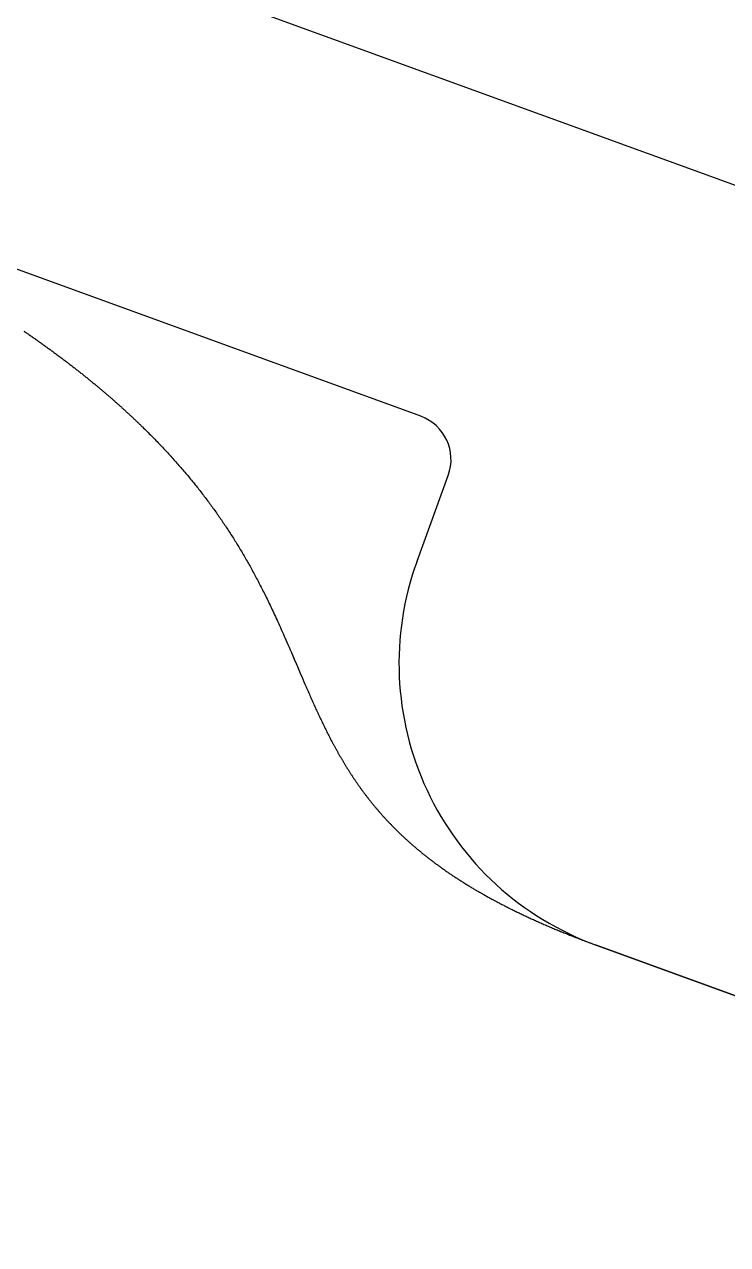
# Model space of a CAD drawing. Extents: x -14 to 315, y -179 to 16.
# Drawn here: x 83.35 to 98.6, y -119.71 to -93.24 of the extents above; entities that cross this region are included whole.
import ezdxf

# ---------------------------------------------------------------- set-up
doc = ezdxf.new("R2010")
doc.units = 0
doc.layers.add('BLACK', color=7, linetype='CONTINUOUS')

msp = doc.modelspace()

# ---------------------------------------------------------------- linework, layer by layer
at = {"layer": 'BLACK', "linetype": 'CONTINUOUS'}
for p, q in [((118.316047, -103.845586), (68.077653, -85.560263)), ((91.946127, -101.739324), (66.26458, -92.391983)), ((83.336416, -99.888648), (83.354828, -99.901288)), ((83.354828, -99.901288), (83.373197, -99.913924)), ((83.373197, -99.913924), (83.391526, -99.926556)), ((83.391526, -99.926556), (83.409813, -99.939183)), ((83.409813, -99.939183), (83.428059, -99.951807)), ((83.428059, -99.951807), (83.446264, -99.964426)), ((83.446264, -99.964426), (83.464428, -99.977041)), ((83.464428, -99.977041), (83.48255, -99.989652)), ((83.48255, -99.989652), (83.500633, -100.002259)), ((83.500633, -100.002259), (83.518673, -100.014862)), ((83.518673, -100.014862), (83.536674, -100.027461)), ((83.536674, -100.027461), (83.554634, -100.040055)), ((83.554634, -100.040055), (83.572553, -100.052646)), ((83.572553, -100.052646), (83.590432, -100.065233)), ((83.590432, -100.065233), (83.608271, -100.077816)), ((83.608271, -100.077816), (83.626068, -100.090394)), ((83.626068, -100.090394), (83.643827, -100.102969)), ((83.643827, -100.102969), (83.661544, -100.11554)), ((83.661544, -100.11554), (83.679222, -100.128107)), ((83.679222, -100.128107), (83.69686, -100.14067)), ((83.69686, -100.14067), (83.714458, -100.153229)), ((83.714458, -100.153229), (83.732015, -100.165784)), ((83.732015, -100.165784), (83.749534, -100.178336)), ((83.749534, -100.178336), (83.767012, -100.190883)), ((83.767012, -100.190883), (83.784452, -100.203427)), ((83.784452, -100.203427), (83.801851, -100.215967)), ((83.801851, -100.215967), (83.819212, -100.228503)), ((83.819212, -100.228503), (83.836532, -100.241036)), ((83.836532, -100.241036), (83.853815, -100.253565)), ((83.853815, -100.253565), (83.871056, -100.266089)), ((83.871056, -100.266089), (83.888261, -100.278611)), ((83.888261, -100.278611), (83.905424, -100.291128)), ((83.905424, -100.291128), (83.922551, -100.303643)), ((83.922551, -100.303643), (83.939637, -100.316153)), ((83.939637, -100.316153), (83.956685, -100.32866)), ((83.956685, -100.32866), (83.973694, -100.341163)), ((83.973694, -100.341163), (83.990665, -100.353663)), ((83.990665, -100.353663), (84.007597, -100.366159)), ((84.007597, -100.366159), (84.024491, -100.378652)), ((84.024491, -100.378652), (84.041346, -100.39114)), ((84.041346, -100.39114), (84.058164, -100.403626)), ((84.058164, -100.403626), (84.074942, -100.416108)), ((84.074942, -100.416108), (84.091683, -100.428587)), ((84.091683, -100.428587), (84.108385, -100.441062)), ((84.108385, -100.441062), (84.125051, -100.453534)), ((84.125051, -100.453534), (84.141677, -100.466002)), ((84.141677, -100.466002), (84.158267, -100.478468)), ((84.158267, -100.478468), (84.174817, -100.490929)), ((84.174817, -100.490929), (84.191332, -100.503388)), ((84.191332, -100.503388), (84.207807, -100.515842)), ((84.207807, -100.515842), (84.224247, -100.528295)), ((84.224247, -100.528295), (84.240648, -100.540743)), ((84.240648, -100.540743), (84.257013, -100.553189)), ((84.257013, -100.553189), (84.273338, -100.56563)), ((84.273338, -100.56563), (84.289629, -100.578069)), ((84.289629, -100.578069), (84.305881, -100.590504)), ((84.305881, -100.590504), (84.322097, -100.602938)), ((84.322097, -100.602938), (84.338275, -100.615366)), ((84.338275, -100.615366), (84.354418, -100.627793)), ((84.354418, -100.627793), (84.370522, -100.640216)), ((84.370522, -100.640216), (84.386591, -100.652637)), ((84.386591, -100.652637), (84.402622, -100.665053)), ((84.402622, -100.665053), (84.418618, -100.677468)), ((84.418618, -100.677468), (84.434575, -100.689878)), ((84.434575, -100.689878), (84.450499, -100.702287)), ((84.450499, -100.702287), (84.466384, -100.714691)), ((84.466384, -100.714691), (84.482235, -100.727094)), ((84.482235, -100.727094), (84.498047, -100.739493)), ((84.498047, -100.739493), (84.513826, -100.75189)), ((84.513826, -100.75189), (84.529567, -100.764283)), ((84.529567, -100.764283), (84.545273, -100.776674)), ((84.545273, -100.776674), (84.560942, -100.789061)), ((84.560942, -100.789061), (84.576578, -100.801447)), ((84.576578, -100.801447), (84.592175, -100.813829)), ((84.592175, -100.813829), (84.607739, -100.826209)), ((84.607739, -100.826209), (84.623265, -100.838585)), ((84.623265, -100.838585), (84.638758, -100.85096)), ((84.638758, -100.85096), (84.654214, -100.863331)), ((84.654214, -100.863331), (84.669636, -100.8757)), ((84.669636, -100.8757), (84.685021, -100.888066)), ((84.685021, -100.888066), (84.700373, -100.90043)), ((84.700373, -100.90043), (84.715687, -100.91279)), ((84.715687, -100.91279), (84.73097, -100.925149)), ((84.73097, -100.925149), (84.746214, -100.937504)), ((84.746214, -100.937504), (84.761427, -100.949859)), ((84.761427, -100.949859), (84.776602, -100.962208)), ((84.776602, -100.962208), (84.791745, -100.974558)), ((84.791745, -100.974558), (84.80685, -100.986903)), ((84.80685, -100.986903), (84.821924, -100.999247)), ((84.821924, -100.999247), (84.836961, -101.011587)), ((84.836961, -101.011587), (84.851966, -101.023927)), ((84.851966, -101.023927), (84.866934, -101.036263)), ((84.866934, -101.036263), (84.881871, -101.048598)), ((84.881871, -101.048598), (84.896771, -101.060929)), ((84.896771, -101.060929), (84.911639, -101.073259)), ((84.911639, -101.073259), (84.926471, -101.085586)), ((84.926471, -101.085586), (84.941271, -101.097912)), ((84.941271, -101.097912), (84.956035, -101.110234)), ((84.956035, -101.110234), (84.970768, -101.122556)), ((84.970768, -101.122556), (84.985464, -101.134873)), ((84.985464, -101.134873), (85.00013, -101.147191)), ((85.00013, -101.147191), (85.014759, -101.159504)), ((85.014759, -101.159504), (85.029358, -101.171818)), ((85.029358, -101.171818), (85.04392, -101.184127)), ((85.04392, -101.184127), (85.058452, -101.196437)), ((85.058452, -101.196437), (85.072948, -101.208742)), ((85.072948, -101.208742), (85.087413, -101.221048)), ((85.087413, -101.221048), (85.101843, -101.233349)), ((85.101843, -101.233349), (85.116242, -101.245651)), ((85.116242, -101.245651), (85.130606, -101.257948)), ((85.130606, -101.257948), (85.14494, -101.270247)), ((85.14494, -101.270247), (85.159237, -101.28254)), ((85.159237, -101.28254), (85.173506, -101.294835)), ((85.173506, -101.294835), (85.187738, -101.307125)), ((85.187738, -101.307125), (85.201941, -101.319417)), ((85.201941, -101.319417), (85.216109, -101.331703)), ((85.216109, -101.331703), (85.230247, -101.343992)), ((85.230247, -101.343992), (85.244349, -101.356275)), ((85.244349, -101.356275), (85.258423, -101.36856)), ((85.258423, -101.36856), (85.272461, -101.38084)), ((85.272461, -101.38084), (85.28647, -101.393121)), ((85.28647, -101.393121), (85.300444, -101.405399)), ((85.300444, -101.405399), (85.31439, -101.417677)), ((85.31439, -101.417677), (85.3283, -101.429951)), ((85.3283, -101.429951), (85.342181, -101.442227)), ((85.342181, -101.442227), (85.356028, -101.454498)), ((85.356028, -101.454498), (85.369846, -101.466771)), ((85.369846, -101.466771), (85.383629, -101.47904)), ((85.383629, -101.47904), (85.397384, -101.49131)), ((85.397384, -101.49131), (85.411104, -101.503576)), ((85.411104, -101.503576), (85.424797, -101.515844)), ((85.424797, -101.515844), (85.438454, -101.528107)), ((85.438454, -101.528107), (85.452084, -101.540372)), ((85.452084, -101.540372), (85.465679, -101.552633)), ((85.465679, -101.552633), (85.479247, -101.564897)), ((85.479247, -101.564897), (85.492779, -101.577155)), ((85.492779, -101.577155), (85.506285, -101.589416)), ((85.506285, -101.589416), (85.519756, -101.601673)), ((85.519756, -101.601673), (85.5332, -101.613932)), ((85.5332, -101.613932), (85.54661, -101.626186)), ((85.54661, -101.626186), (85.559992, -101.638443)), ((85.559992, -101.638443), (85.573341, -101.650696)), ((85.573341, -101.650696), (85.586662, -101.662951)), ((85.586662, -101.662951), (85.59995, -101.675202)), ((85.59995, -101.675202), (85.613211, -101.687456)), ((85.613211, -101.687456), (85.626437, -101.699705)), ((85.626437, -101.699705), (85.639638, -101.711957)), ((85.639638, -101.711957), (85.652804, -101.724205)), ((85.652804, -101.724205), (85.665944, -101.736455)), ((85.665944, -101.736455), (85.67905, -101.748702)), ((85.67905, -101.748702), (85.692131, -101.760951)), ((85.692131, -101.760951), (85.705177, -101.773196)), ((85.705177, -101.773196), (85.718198, -101.785445)), ((85.718198, -101.785445), (85.731185, -101.797689)), ((85.731185, -101.797689), (85.744146, -101.809936)), ((85.744146, -101.809936), (85.757074, -101.822179)), ((85.757074, -101.822179), (85.769976, -101.834426)), ((85.769976, -101.834426), (85.782845, -101.846668)), ((85.782845, -101.846668), (85.795689, -101.858914)), ((85.795689, -101.858914), (85.808499, -101.871156)), ((85.808499, -101.871156), (85.821284, -101.883401)), ((85.821284, -101.883401), (85.834036, -101.895642)), ((85.834036, -101.895642), (85.846763, -101.907887)), ((85.846763, -101.907887), (85.859457, -101.920128)), ((85.859457, -101.920128), (85.872126, -101.932373)), ((85.872126, -101.932373), (85.884762, -101.944613)), ((85.884762, -101.944613), (85.897374, -101.956857)), ((85.897374, -101.956857), (85.909952, -101.969098)), ((85.909952, -101.969098), (85.935028, -101.993583)), ((85.935028, -101.993583), (85.95999, -102.018068)), ((85.95999, -102.018068), (85.984839, -102.042554)), ((85.984839, -102.042554), (86.009574, -102.067041)), ((86.009574, -102.067041), (86.034198, -102.091529)), ((86.034198, -102.091529), (86.05871, -102.116019)), ((86.05871, -102.116019), (86.083111, -102.140511)), ((86.083111, -102.140511), (86.107402, -102.165005)), ((86.107402, -102.165005), (86.131582, -102.189502)), ((86.131582, -102.189502), (86.155654, -102.214002)), ((86.155654, -102.214002), (86.179616, -102.238505)), ((86.179616, -102.238505), (86.203471, -102.263011)), ((86.203471, -102.263011), (86.227218, -102.287522)), ((86.227218, -102.287522), (86.250858, -102.312036)), ((86.250858, -102.312036), (86.274391, -102.336556)), ((86.274391, -102.336556), (86.297819, -102.36108)), ((86.297819, -102.36108), (86.321141, -102.38561)), ((86.321141, -102.38561), (86.344358, -102.410145)), ((86.344358, -102.410145), (86.367472, -102.434687)), ((86.367472, -102.434687), (86.390482, -102.459235)), ((86.390482, -102.459235), (86.413388, -102.483789)), ((86.413388, -102.483789), (86.436193, -102.508351)), ((86.436193, -102.508351), (86.458895, -102.532921)), ((86.458895, -102.532921), (86.481496, -102.557499)), ((86.481496, -102.557499), (86.503997, -102.582085)), ((86.503997, -102.582085), (86.526397, -102.60668)), ((86.526397, -102.60668), (86.548698, -102.631284)), ((86.548698, -102.631284), (86.5709, -102.655898)), ((86.5709, -102.655898), (86.593003, -102.680522)), ((86.593003, -102.680522), (86.615009, -102.705156)), ((86.615009, -102.705156), (86.636917, -102.729802)), ((86.636917, -102.729802), (86.658729, -102.754458)), ((86.658729, -102.754458), (86.680444, -102.779127)), ((86.680444, -102.779127), (86.702064, -102.803808)), ((86.702064, -102.803808), (86.723589, -102.828501)), ((86.723589, -102.828501), (86.74502, -102.853208)), ((86.74502, -102.853208), (86.766357, -102.877929)), ((86.766357, -102.877929), (86.7876, -102.902664)), ((86.7876, -102.902664), (86.808751, -102.927413)), ((86.808751, -102.927413), (86.82981, -102.952178)), ((86.82981, -102.952178), (86.850778, -102.976958)), ((86.850778, -102.976958), (86.871655, -103.001755)), ((86.871655, -103.001755), (86.892441, -103.026568)), ((86.892441, -103.026568), (86.913138, -103.051399)), ((86.913138, -103.051399), (86.933746, -103.076247)), ((86.933746, -103.076247), (86.954265, -103.101114)), ((86.954265, -103.101114), (86.974696, -103.125999)), ((86.974696, -103.125999), (86.99504, -103.150905)), ((86.99504, -103.150905), (87.015298, -103.17583)), ((87.015298, -103.17583), (87.035469, -103.200776)), ((87.035469, -103.200776), (87.055555, -103.225743)), ((87.055555, -103.225743), (87.075556, -103.250732)), ((87.075556, -103.250732), (87.095473, -103.275743)), ((91.866525, -104.881827), (92.543801, -103.021032)), ((87.095473, -103.275743), (87.115306, -103.300778)), ((87.115306, -103.300778), (87.135056, -103.325836)), ((87.135056, -103.325836), (87.154724, -103.350919)), ((87.154724, -103.350919), (87.17431, -103.376027)), ((87.17431, -103.376027), (87.193815, -103.40116)), ((87.193815, -103.40116), (87.21324, -103.42632)), ((87.21324, -103.42632), (87.232584, -103.451508)), ((87.232584, -103.451508), (87.251849, -103.476723)), ((87.251849, -103.476723), (87.271036, -103.501966)), ((87.271036, -103.501966), (87.290145, -103.527239)), ((87.290145, -103.527239), (87.309176, -103.552542)), ((87.309176, -103.552542), (87.328131, -103.577876)), ((87.328131, -103.577876), (87.34701, -103.603242)), ((87.34701, -103.603242), (87.365814, -103.62864)), ((87.365814, -103.62864), (87.384543, -103.654072)), ((87.384543, -103.654072), (87.403198, -103.679537)), ((87.403198, -103.679537), (87.42178, -103.705038)), ((87.42178, -103.705038), (87.440289, -103.730574)), ((87.440289, -103.730574), (87.458726, -103.756147)), ((87.458726, -103.756147), (87.477092, -103.781758)), ((87.477092, -103.781758), (87.495388, -103.807408)), ((87.495388, -103.807408), (87.513613, -103.833097)), ((87.513613, -103.833097), (87.53177, -103.858827)), ((87.53177, -103.858827), (87.549859, -103.884598)), ((87.549859, -103.884598), (87.567879, -103.910412)), ((87.567879, -103.910412), (87.585833, -103.93627)), ((87.585833, -103.93627), (87.603721, -103.962172)), ((87.603721, -103.962172), (87.621544, -103.98812)), ((87.621544, -103.98812), (87.639302, -104.014115)), ((87.639302, -104.014115), (87.656996, -104.040158)), ((87.656996, -104.040158), (87.674627, -104.066251)), ((87.674627, -104.066251), (87.692197, -104.092394)), ((87.692197, -104.092394), (87.709704, -104.118588)), ((87.709704, -104.118588), (87.727152, -104.144836)), ((87.727152, -104.144836), (87.744539, -104.171138)), ((87.744539, -104.171138), (87.761868, -104.197496)), ((87.761868, -104.197496), (87.779139, -104.22391)), ((87.779139, -104.22391), (87.796352, -104.250383)), ((87.796352, -104.250383), (87.81351, -104.276916)), ((87.81351, -104.276916), (87.830612, -104.303511)), ((87.830612, -104.303511), (87.84766, -104.330168)), ((87.84766, -104.330168), (87.864654, -104.35689)), ((87.864654, -104.35689), (87.881596, -104.383678)), ((87.881596, -104.383678), (87.898487, -104.410534)), ((87.898487, -104.410534), (87.915327, -104.437459)), ((87.915327, -104.437459), (87.932117, -104.464456)), ((87.932117, -104.464456), (87.94886, -104.491526)), ((87.94886, -104.491526), (87.965555, -104.518671)), ((87.965555, -104.518671), (87.982203, -104.545893)), ((87.982203, -104.545893), (87.998807, -104.573194)), ((87.998807, -104.573194), (88.015366, -104.600577)), ((88.015366, -104.600577), (88.031883, -104.628042)), ((88.031883, -104.628042), (88.048358, -104.655593)), ((88.048358, -104.655593), (88.064793, -104.683232)), ((88.064793, -104.683232), (88.081188, -104.710961)), ((88.081188, -104.710961), (88.097546, -104.738783)), ((88.097546, -104.738783), (88.113867, -104.7667)), ((88.113867, -104.7667), (88.130153, -104.794715)), ((88.130153, -104.794715), (88.146406, -104.822831)), ((88.146406, -104.822831), (88.162626, -104.85105)), ((88.162626, -104.85105), (88.178816, -104.879375)), ((88.178816, -104.879375), (88.194976, -104.907811)), ((88.194976, -104.907811), (88.211109, -104.936358)), ((88.211109, -104.936358), (88.227216, -104.965022)), ((88.227216, -104.965022), (88.243298, -104.993806)), ((88.243298, -104.993806), (88.259358, -105.022713)), ((88.259358, -105.022713), (88.275398, -105.051747)), ((88.275398, -105.051747), (88.291419, -105.080912)), ((88.291419, -105.080912), (88.307423, -105.110212)), ((88.307423, -105.110212), (88.323413, -105.139651)), ((88.323413, -105.139651), (88.33939, -105.169235)), ((88.33939, -105.169235), (88.355357, -105.198967)), ((88.355357, -105.198967), (88.371316, -105.228853)), ((88.371316, -105.228853), (88.38727, -105.258898)), ((88.38727, -105.258898), (88.403221, -105.289107)), ((88.403221, -105.289107), (88.419172, -105.319486)), ((88.419172, -105.319486), (88.435125, -105.350042)), ((88.435125, -105.350042), (88.451084, -105.380781)), ((88.451084, -105.380781), (88.467052, -105.41171)), ((88.467052, -105.41171), (88.483032, -105.442835)), ((88.483032, -105.442835), (88.499027, -105.474164)), ((88.499027, -105.474164), (88.515041, -105.505706)), ((88.515041, -105.505706), (88.531079, -105.53747)), ((88.531079, -105.53747), (88.547144, -105.569463)), ((88.547144, -105.569463), (88.56324, -105.601697)), ((88.56324, -105.601697), (88.579372, -105.634181)), ((88.579372, -105.634181), (88.595546, -105.666927)), ((88.595546, -105.666927), (88.611766, -105.699947)), ((88.611766, -105.699947), (88.628038, -105.733253)), ((88.628038, -105.733253), (88.644368, -105.766859)), ((88.644368, -105.766859), (88.660764, -105.800781)), ((88.660764, -105.800781), (88.677231, -105.835035)), ((88.677231, -105.835035), (88.693778, -105.869637)), ((88.693778, -105.869637), (88.710413, -105.904608)), ((88.710413, -105.904608), (88.727146, -105.939968)), ((88.727146, -105.939968), (88.743986, -105.975741)), ((88.743986, -105.975741), (88.760944, -106.011951)), ((88.760944, -106.011951), (88.778032, -106.048627)), ((88.778032, -106.048627), (88.795264, -106.085799)), ((88.795264, -106.085799), (88.812655, -106.123502)), ((88.812655, -106.123502), (88.830222, -106.161775)), ((88.830222, -106.161775), (88.847983, -106.200662)), ((88.847983, -106.200662), (88.86596, -106.240211)), ((88.86596, -106.240211), (88.884178, -106.280481)), ((88.884178, -106.280481), (88.902663, -106.321536)), ((88.902663, -106.321536), (88.92145, -106.363452)), ((88.92145, -106.363452), (88.940577, -106.406318)), ((88.940577, -106.406318), (88.960088, -106.45024)), ((88.960088, -106.45024), (88.98004, -106.495347)), ((88.98004, -106.495347), (89.000498, -106.541795)), ((89.000498, -106.541795), (89.021547, -106.589778)), ((89.021547, -106.589778), (89.043293, -106.639546)), ((89.043293, -106.639546), (89.065877, -106.691425)), ((89.065877, -106.691425), (89.089488, -106.74586)), ((89.089488, -106.74586), (89.114398, -106.803481)), ((89.114398, -106.803481), (89.141014, -106.865245)), ((89.141014, -106.865245), (89.170014, -106.932732)), ((89.170014, -106.932732), (89.20268, -107.008937)), ((89.20268, -107.008937), (89.242125, -107.101137)), ((89.242125, -107.101137), (89.270607, -107.167772)), ((89.270607, -107.167772), (89.317875, -107.278333)), ((89.317875, -107.278333), (89.341451, -107.333414)), ((89.341451, -107.333414), (89.365004, -107.388362)), ((89.365004, -107.388362), (89.388545, -107.443178)), ((89.388545, -107.443178), (89.412085, -107.497862)), ((89.412085, -107.497862), (89.435636, -107.552413)), ((89.435636, -107.552413), (89.459208, -107.606832)), ((89.459208, -107.606832), (89.471006, -107.633992)), ((89.471006, -107.633992), (89.482813, -107.661119)), ((89.482813, -107.661119), (89.494631, -107.688213)), ((89.494631, -107.688213), (89.506462, -107.715274)), ((89.506462, -107.715274), (89.518306, -107.742303)), ((89.518306, -107.742303), (89.530166, -107.769298)), ((89.530166, -107.769298), (89.542042, -107.79626)), ((89.542042, -107.79626), (89.553936, -107.82319)), ((89.553936, -107.82319), (89.56585, -107.850086)), ((89.56585, -107.850086), (89.577784, -107.87695)), ((89.577784, -107.87695), (89.589741, -107.903781)), ((89.589741, -107.903781), (89.601721, -107.930578)), ((89.601721, -107.930578), (89.613726, -107.957344)), ((89.613726, -107.957344), (89.625758, -107.984076)), ((89.625758, -107.984076), (89.637817, -108.010775)), ((89.637817, -108.010775), (89.649906, -108.037442)), ((89.649906, -108.037442), (89.662025, -108.064076)), ((89.662025, -108.064076), (89.674176, -108.090677)), ((89.674176, -108.090677), (89.686361, -108.117246)), ((89.686361, -108.117246), (89.69858, -108.143781)), ((89.69858, -108.143781), (89.710836, -108.170285)), ((89.710836, -108.170285), (89.723129, -108.196755)), ((89.723129, -108.196755), (89.735461, -108.223193)), ((89.735461, -108.223193), (89.747833, -108.249598)), ((89.747833, -108.249598), (89.760248, -108.27597)), ((89.760248, -108.27597), (89.772705, -108.30231)), ((89.772705, -108.30231), (89.785207, -108.328617)), ((89.785207, -108.328617), (89.797756, -108.354891)), ((89.797756, -108.354891), (89.810351, -108.381133)), ((89.810351, -108.381133), (89.822995, -108.407342)), ((89.822995, -108.407342), (89.83569, -108.433519)), ((89.83569, -108.433519), (89.848436, -108.459663)), ((89.848436, -108.459663), (89.861235, -108.485775)), ((89.861235, -108.485775), (89.874089, -108.511854)), ((89.874089, -108.511854), (89.886998, -108.537901)), ((89.886998, -108.537901), (89.899964, -108.563915)), ((89.899964, -108.563915), (89.912989, -108.589897)), ((89.912989, -108.589897), (89.926075, -108.615846)), ((89.926075, -108.615846), (89.939221, -108.641763)), ((89.939221, -108.641763), (89.95243, -108.667647)), ((89.95243, -108.667647), (89.965704, -108.693499)), ((89.965704, -108.693499), (89.979043, -108.719319)), ((89.979043, -108.719319), (89.992449, -108.745106)), ((89.992449, -108.745106), (90.005923, -108.770861)), ((90.005923, -108.770861), (90.019468, -108.796584)), ((90.019468, -108.796584), (90.033083, -108.822274)), ((90.033083, -108.822274), (90.039918, -108.835107)), ((90.039918, -108.835107), (90.046771, -108.847932)), ((90.046771, -108.847932), (90.053643, -108.860748)), ((90.053643, -108.860748), (90.060533, -108.873557)), ((90.060533, -108.873557), (90.067442, -108.886358)), ((90.067442, -108.886358), (90.074371, -108.89915)), ((90.074371, -108.89915), (90.081318, -108.911935)), ((90.081318, -108.911935), (90.088285, -108.924711)), ((90.088285, -108.924711), (90.095271, -108.93748)), ((90.095271, -108.93748), (90.102277, -108.95024)), ((90.102277, -108.95024), (90.109303, -108.962992)), ((90.109303, -108.962992), (90.116349, -108.975736)), ((90.116349, -108.975736), (90.123416, -108.988473)), ((90.123416, -108.988473), (90.130502, -109.001201)), ((90.130502, -109.001201), (90.13761, -109.013921)), ((90.13761, -109.013921), (90.144738, -109.026633)), ((90.144738, -109.026633), (90.151887, -109.039337)), ((90.151887, -109.039337), (90.159057, -109.052033)), ((90.159057, -109.052033), (90.166249, -109.06472)), ((90.166249, -109.06472), (90.173462, -109.0774)), ((90.173462, -109.0774), (90.180696, -109.090072)), ((90.180696, -109.090072), (90.187953, -109.102736)), ((90.187953, -109.102736), (90.195231, -109.115391)), ((90.195231, -109.115391), (90.202532, -109.128039)), ((90.202532, -109.128039), (90.209855, -109.140679)), ((90.209855, -109.140679), (90.2172, -109.15331)), ((90.2172, -109.15331), (90.224568, -109.165934)), ((90.224568, -109.165934), (90.231959, -109.178549)), ((90.231959, -109.178549), (90.239373, -109.191157)), ((90.239373, -109.191157), (90.246811, -109.203756)), ((90.246811, -109.203756), (90.254271, -109.216347)), ((90.254271, -109.216347), (90.261756, -109.228931)), ((90.261756, -109.228931), (90.269264, -109.241506)), ((90.269264, -109.241506), (90.276796, -109.254074)), ((90.276796, -109.254074), (90.284352, -109.266633)), ((90.284352, -109.266633), (90.291932, -109.279184)), ((90.291932, -109.279184), (90.299537, -109.291728)), ((90.299537, -109.291728), (90.307166, -109.304263)), ((90.307166, -109.304263), (90.314821, -109.31679)), ((90.314821, -109.31679), (90.3225, -109.32931)), ((90.3225, -109.32931), (90.330204, -109.341821)), ((90.330204, -109.341821), (90.337934, -109.354324)), ((90.337934, -109.354324), (90.345689, -109.366819)), ((90.345689, -109.366819), (90.35347, -109.379307)), ((90.35347, -109.379307), (90.361277, -109.391786)), ((90.361277, -109.391786), (90.369109, -109.404257)), ((90.369109, -109.404257), (90.376968, -109.41672)), ((90.376968, -109.41672), (90.384854, -109.429176)), ((90.384854, -109.429176), (90.392765, -109.441623)), ((90.392765, -109.441623), (90.400704, -109.454062)), ((90.400704, -109.454062), (90.408669, -109.466494)), ((90.408669, -109.466494), (90.416662, -109.478917)), ((90.416662, -109.478917), (90.424682, -109.491332)), ((90.424682, -109.491332), (90.432729, -109.50374)), ((90.432729, -109.50374), (90.440804, -109.516139)), ((90.440804, -109.516139), (90.448907, -109.528531)), ((90.448907, -109.528531), (90.457037, -109.540914)), ((90.457037, -109.540914), (90.465196, -109.55329)), ((90.465196, -109.55329), (90.473383, -109.565657)), ((90.473383, -109.565657), (90.481598, -109.578017)), ((90.481598, -109.578017), (90.489842, -109.590368)), ((90.489842, -109.590368), (90.498115, -109.602712)), ((90.498115, -109.602712), (90.506417, -109.615047)), ((90.506417, -109.615047), (90.514748, -109.627375)), ((90.514748, -109.627375), (90.523109, -109.639695)), ((90.523109, -109.639695), (90.531499, -109.652006)), ((90.531499, -109.652006), (90.539918, -109.66431)), ((90.539918, -109.66431), (90.548368, -109.676606)), ((90.548368, -109.676606), (90.556848, -109.688894)), ((90.556848, -109.688894), (90.565357, -109.701174)), ((90.565357, -109.701174), (90.573898, -109.713446)), ((90.573898, -109.713446), (90.582468, -109.72571)), ((90.582468, -109.72571), (90.59107, -109.737966)), ((90.59107, -109.737966), (90.599702, -109.750214)), ((90.599702, -109.750214), (90.608366, -109.762454)), ((90.608366, -109.762454), (90.617061, -109.774687)), ((90.617061, -109.774687), (90.625787, -109.786911)), ((90.625787, -109.786911), (90.634545, -109.799127)), ((90.634545, -109.799127), (90.643335, -109.811336)), ((90.643335, -109.811336), (90.652157, -109.823536)), ((90.652157, -109.823536), (90.66101, -109.835729)), ((90.66101, -109.835729), (90.669897, -109.847914)), ((90.669897, -109.847914), (90.678815, -109.86009)), ((90.678815, -109.86009), (90.687767, -109.872259)), ((90.687767, -109.872259), (90.696751, -109.88442)), ((90.696751, -109.88442), (90.705768, -109.896573)), ((90.705768, -109.896573), (90.714819, -109.908718)), ((90.714819, -109.908718), (90.723902, -109.920855)), ((90.723902, -109.920855), (90.73302, -109.932984)), ((90.73302, -109.932984), (90.742171, -109.945106)), ((90.742171, -109.945106), (90.751356, -109.957219)), ((90.751356, -109.957219), (90.760575, -109.969324)), ((90.760575, -109.969324), (90.769828, -109.981422)), ((90.769828, -109.981422), (90.779116, -109.993512)), ((90.779116, -109.993512), (90.788438, -110.005593)), ((90.788438, -110.005593), (90.797795, -110.017667)), ((90.797795, -110.017667), (90.807188, -110.029733)), ((90.807188, -110.029733), (90.816615, -110.041791)), ((90.816615, -110.041791), (90.826077, -110.053841)), ((90.826077, -110.053841), (90.835575, -110.065884)), ((90.835575, -110.065884), (90.845109, -110.077918)), ((90.845109, -110.077918), (90.854678, -110.089944)), ((90.854678, -110.089944), (90.864284, -110.101963)), ((90.864284, -110.101963), (90.873925, -110.113974)), ((90.873925, -110.113974), (90.883603, -110.125977)), ((90.883603, -110.125977), (90.893318, -110.137971)), ((90.893318, -110.137971), (90.903069, -110.149958)), ((90.903069, -110.149958), (90.912857, -110.161938)), ((90.912857, -110.161938), (90.922682, -110.173909)), ((90.922682, -110.173909), (90.932545, -110.185872)), ((90.932545, -110.185872), (90.942444, -110.197828)), ((90.942444, -110.197828), (90.952382, -110.209775)), ((90.952382, -110.209775), (90.962357, -110.221715)), ((90.962357, -110.221715), (90.97237, -110.233647)), ((90.97237, -110.233647), (90.982421, -110.245571)), ((90.982421, -110.245571), (90.99251, -110.257487)), ((90.99251, -110.257487), (91.002638, -110.269396)), ((91.002638, -110.269396), (91.012805, -110.281296)), ((91.012805, -110.281296), (91.02301, -110.293189)), ((91.02301, -110.293189), (91.033254, -110.305073)), ((91.033254, -110.305073), (91.043537, -110.31695)), ((91.043537, -110.31695), (91.05386, -110.328819)), ((91.05386, -110.328819), (91.064222, -110.340681)), ((91.064222, -110.340681), (91.074624, -110.352534)), ((91.074624, -110.352534), (91.085066, -110.364379)), ((91.085066, -110.364379), (91.095548, -110.376217)), ((91.095548, -110.376217), (91.10607, -110.388047)), ((91.10607, -110.388047), (91.116632, -110.399869)), ((91.116632, -110.399869), (91.127235, -110.411683)), ((91.127235, -110.411683), (91.137879, -110.423489)), ((91.137879, -110.423489), (91.148563, -110.435287)), ((91.148563, -110.435287), (91.159289, -110.447078)), ((91.159289, -110.447078), (91.170056, -110.458861)), ((91.170056, -110.458861), (91.180864, -110.470636)), ((91.180864, -110.470636), (91.191714, -110.482403)), ((91.191714, -110.482403), (91.202606, -110.494162)), ((91.202606, -110.494162), (91.213539, -110.505913)), ((91.213539, -110.505913), (91.224515, -110.517657)), ((91.224515, -110.517657), (91.235533, -110.529393)), ((91.235533, -110.529393), (91.246593, -110.541121)), ((91.246593, -110.541121), (91.257697, -110.552841)), ((91.257697, -110.552841), (91.268843, -110.564553)), ((91.268843, -110.564553), (91.280032, -110.576258)), ((91.280032, -110.576258), (91.291264, -110.587954)), ((91.291264, -110.587954), (91.302539, -110.599643)), ((91.302539, -110.599643), (91.313858, -110.611324)), ((91.313858, -110.611324), (91.325221, -110.622998)), ((91.325221, -110.622998), (91.336628, -110.634663)), ((91.336628, -110.634663), (91.348078, -110.646321)), ((91.348078, -110.646321), (91.359573, -110.657971)), ((91.359573, -110.657971), (91.371113, -110.669613)), ((91.371113, -110.669613), (91.382696, -110.681247)), ((91.382696, -110.681247), (91.394325, -110.692873)), ((91.394325, -110.692873), (91.405999, -110.704492)), ((91.405999, -110.704492), (91.417717, -110.716103)), ((91.417717, -110.716103), (91.429481, -110.727706)), ((91.429481, -110.727706), (91.441291, -110.739301)), ((91.441291, -110.739301), (91.453146, -110.750889)), ((91.453146, -110.750889), (91.465046, -110.762468)), ((91.465046, -110.762468), (91.476993, -110.77404)), ((91.476993, -110.77404), (91.488986, -110.785604)), ((91.488986, -110.785604), (91.501025, -110.797161)), ((91.501025, -110.797161), (91.513111, -110.808709)), ((91.513111, -110.808709), (91.525244, -110.82025)), ((91.525244, -110.82025), (91.537423, -110.831783)), ((91.537423, -110.831783), (91.549649, -110.843309)), ((91.549649, -110.843309), (91.561923, -110.854826)), ((91.561923, -110.854826), (91.574244, -110.866336)), ((91.574244, -110.866336), (91.586612, -110.877838)), ((91.586612, -110.877838), (91.599028, -110.889332)), ((91.599028, -110.889332), (91.611492, -110.900818)), ((91.611492, -110.900818), (91.624005, -110.912297)), ((91.624005, -110.912297), (91.636565, -110.923768)), ((91.636565, -110.923768), (91.649174, -110.935231)), ((91.649174, -110.935231), (91.661831, -110.946686)), ((91.661831, -110.946686), (91.674538, -110.958134)), ((91.674538, -110.958134), (91.687293, -110.969574)), ((91.687293, -110.969574), (91.700097, -110.981006)), ((91.700097, -110.981006), (91.712951, -110.992431)), ((91.712951, -110.992431), (91.725854, -111.003847)), ((91.725854, -111.003847), (91.738806, -111.015256)), ((91.738806, -111.015256), (91.751809, -111.026657)), ((91.751809, -111.026657), (91.764862, -111.038051)), ((91.764862, -111.038051), (91.777964, -111.049436)), ((91.777964, -111.049436), (91.791117, -111.060814)), ((91.791117, -111.060814), (91.804321, -111.072184)), ((91.804321, -111.072184), (91.817575, -111.083547)), ((91.817575, -111.083547), (91.83088, -111.094902)), ((91.83088, -111.094902), (91.844237, -111.106249)), ((91.844237, -111.106249), (91.857644, -111.117588)), ((91.857644, -111.117588), (91.871103, -111.12892)), ((91.871103, -111.12892), (91.884613, -111.140243)), ((91.884613, -111.140243), (91.898176, -111.151559)), ((91.898176, -111.151559), (91.91179, -111.162868)), ((91.91179, -111.162868), (91.925456, -111.174169)), ((91.925456, -111.174169), (91.939175, -111.185461)), ((91.939175, -111.185461), (91.952946, -111.196747)), ((91.952946, -111.196747), (91.966769, -111.208024)), ((91.966769, -111.208024), (91.980645, -111.219294)), ((91.980645, -111.219294), (91.994575, -111.230556)), ((91.994575, -111.230556), (92.008557, -111.241811)), ((92.008557, -111.241811), (92.022593, -111.253057)), ((92.022593, -111.253057), (92.036683, -111.264296)), ((92.036683, -111.264296), (92.050826, -111.275528)), ((92.050826, -111.275528), (92.065022, -111.286751)), ((92.065022, -111.286751), (92.079273, -111.297967)), ((92.079273, -111.297967), (92.093578, -111.309175)), ((92.093578, -111.309175), (92.107938, -111.320376)), ((92.107938, -111.320376), (92.122352, -111.331569)), ((92.122352, -111.331569), (92.136821, -111.342754)), ((92.136821, -111.342754), (92.151344, -111.353931)), ((92.151344, -111.353931), (92.165923, -111.365101)), ((92.165923, -111.365101), (92.180557, -111.376263)), ((92.180557, -111.376263), (92.195247, -111.387417)), ((92.195247, -111.387417), (92.209992, -111.398564)), ((92.209992, -111.398564), (92.224792, -111.409703)), ((92.224792, -111.409703), (92.239649, -111.420834)), ((92.239649, -111.420834), (92.254562, -111.431958)), ((92.254562, -111.431958), (92.269531, -111.443074)), ((92.269531, -111.443074), (92.284557, -111.454182)), ((92.284557, -111.454182), (92.299639, -111.465283)), ((92.299639, -111.465283), (92.314778, -111.476376)), ((92.314778, -111.476376), (92.329974, -111.487461)), ((92.329974, -111.487461), (92.345228, -111.498539)), ((92.345228, -111.498539), (92.360538, -111.509609)), ((92.360538, -111.509609), (92.375907, -111.520671)), ((92.375907, -111.520671), (92.391332, -111.531726)), ((92.391332, -111.531726), (92.406816, -111.542773)), ((92.406816, -111.542773), (92.422358, -111.553812)), ((92.422358, -111.553812), (92.437958, -111.564844)), ((92.437958, -111.564844), (92.453617, -111.575868)), ((92.453617, -111.575868), (92.469334, -111.586884)), ((92.469334, -111.586884), (92.485109, -111.597893)), ((92.485109, -111.597893), (92.500944, -111.608894)), ((92.500944, -111.608894), (92.516838, -111.619888)), ((92.516838, -111.619888), (92.532791, -111.630874)), ((92.532791, -111.630874), (92.548804, -111.641852)), ((92.548804, -111.641852), (92.564876, -111.652822)), ((92.564876, -111.652822), (92.581008, -111.663785)), ((92.581008, -111.663785), (92.5972, -111.67474)), ((92.5972, -111.67474), (92.613452, -111.685688)), ((92.613452, -111.685688), (92.629764, -111.696628)), ((92.629764, -111.696628), (92.646137, -111.70756)), ((92.646137, -111.70756), (92.662571, -111.718485)), ((92.662571, -111.718485), (92.679065, -111.729402)), ((92.679065, -111.729402), (92.695621, -111.740312)), ((92.695621, -111.740312), (92.712238, -111.751214)), ((92.712238, -111.751214), (92.728916, -111.762108)), ((92.728916, -111.762108), (92.745655, -111.772995)), ((92.745655, -111.772995), (92.762457, -111.783874)), ((92.762457, -111.783874), (92.77932, -111.794745)), ((92.77932, -111.794745), (92.796245, -111.805609)), ((92.796245, -111.805609), (92.813233, -111.816465)), ((92.813233, -111.816465), (92.830283, -111.827314)), ((92.830283, -111.827314), (92.847395, -111.838155)), ((92.847395, -111.838155), (92.864571, -111.848988)), ((92.864571, -111.848988), (92.881809, -111.859814)), ((92.881809, -111.859814), (92.899111, -111.870632)), ((92.899111, -111.870632), (92.916475, -111.881442)), ((92.916475, -111.881442), (92.933904, -111.892245)), ((92.933904, -111.892245), (92.951396, -111.903041)), ((92.951396, -111.903041), (92.968951, -111.913829)), ((92.968951, -111.913829), (92.986571, -111.924609)), ((92.986571, -111.924609), (93.004255, -111.935381)), ((93.004255, -111.935381), (93.022003, -111.946146)), ((93.022003, -111.946146), (93.039816, -111.956904)), ((93.039816, -111.956904), (93.057694, -111.967654)), ((93.057694, -111.967654), (93.075636, -111.978396)), ((93.075636, -111.978396), (93.093643, -111.989131)), ((93.093643, -111.989131), (93.111716, -111.999858)), ((93.111716, -111.999858), (93.129854, -112.010577)), ((93.129854, -112.010577), (93.148058, -112.021289)), ((93.148058, -112.021289), (93.166327, -112.031994)), ((93.166327, -112.031994), (93.184663, -112.04269)), ((93.184663, -112.04269), (93.203064, -112.05338)), ((93.203064, -112.05338), (93.221532, -112.064061)), ((93.221532, -112.064061), (93.240066, -112.074735)), ((93.240066, -112.074735), (93.258667, -112.085402)), ((93.258667, -112.085402), (93.277334, -112.096061)), ((93.277334, -112.096061), (93.296069, -112.106712)), ((93.296069, -112.106712), (93.314871, -112.117356)), ((93.314871, -112.117356), (93.33374, -112.127992)), ((93.33374, -112.127992), (93.352676, -112.138621)), ((93.352676, -112.138621), (93.37168, -112.149242)), ((93.37168, -112.149242), (93.390752, -112.159856)), ((93.390752, -112.159856), (93.409893, -112.170462)), ((93.409893, -112.170462), (93.429101, -112.181061)), ((93.429101, -112.181061), (93.448378, -112.191652)), ((93.448378, -112.191652), (93.467723, -112.202235)), ((93.467723, -112.202235), (93.487137, -112.212811)), ((93.487137, -112.212811), (93.50662, -112.22338)), ((93.50662, -112.22338), (93.526172, -112.23394)), ((93.526172, -112.23394), (93.545793, -112.244494)), ((93.545793, -112.244494), (93.565484, -112.255039)), ((93.565484, -112.255039), (93.585244, -112.265578)), ((93.585244, -112.265578), (93.605074, -112.276108)), ((93.605074, -112.276108), (93.624974, -112.286632)), ((93.624974, -112.286632), (93.644944, -112.297147)), ((93.644944, -112.297147), (93.664984, -112.307655)), ((93.664984, -112.307655), (93.685095, -112.318156)), ((93.685095, -112.318156), (93.705277, -112.328649)), ((93.705277, -112.328649), (93.725529, -112.339135)), ((93.725529, -112.339135), (93.745852, -112.349613)), ((93.745852, -112.349613), (93.766247, -112.360083)), ((93.766247, -112.360083), (93.786713, -112.370546)), ((93.786713, -112.370546), (93.80725, -112.381002)), ((93.80725, -112.381002), (93.827859, -112.39145)), ((93.827859, -112.39145), (93.84854, -112.40189)), ((93.84854, -112.40189), (93.869294, -112.412323)), ((93.869294, -112.412323), (93.890119, -112.422749)), ((93.890119, -112.422749), (93.911017, -112.433167)), ((93.911017, -112.433167), (93.931987, -112.443577)), ((93.931987, -112.443577), (93.95303, -112.45398)), ((93.95303, -112.45398), (93.974146, -112.464376)), ((93.974146, -112.464376), (93.995335, -112.474764)), ((93.995335, -112.474764), (94.016597, -112.485144)), ((94.016597, -112.485144), (94.037933, -112.495517)), ((94.037933, -112.495517), (94.059342, -112.505883)), ((94.059342, -112.505883), (94.080826, -112.516241)), ((94.080826, -112.516241), (94.102383, -112.526591)), ((94.102383, -112.526591), (94.124014, -112.536934)), ((94.124014, -112.536934), (94.14572, -112.54727)), ((94.14572, -112.54727), (94.1675, -112.557598)), ((94.1675, -112.557598), (94.189355, -112.567919)), ((94.189355, -112.567919), (94.211285, -112.578232)), ((94.211285, -112.578232), (94.233289, -112.588538)), ((94.233289, -112.588538), (94.255369, -112.598836)), ((94.255369, -112.598836), (94.277525, -112.609126)), ((94.277525, -112.609126), (94.299756, -112.61941)), ((94.299756, -112.61941), (94.322062, -112.629686)), ((94.322062, -112.629686), (94.344445, -112.639954)), ((94.344445, -112.639954), (94.366903, -112.650215)), ((94.366903, -112.650215), (94.389438, -112.660468)), ((94.389438, -112.660468), (94.41205, -112.670714)), ((94.41205, -112.670714), (94.434737, -112.680953)), ((94.434737, -112.680953), (94.457502, -112.691184)), ((94.457502, -112.691184), (94.480344, -112.701407)), ((94.480344, -112.701407), (94.503262, -112.711623)), ((94.503262, -112.711623), (94.526258, -112.721832)), ((94.526258, -112.721832), (94.549332, -112.732033)), ((94.549332, -112.732033), (94.572483, -112.742227)), ((94.572483, -112.742227), (94.595712, -112.752413)), ((94.595712, -112.752413), (94.619019, -112.762592)), ((94.619019, -112.762592), (94.642404, -112.772764)), ((94.642404, -112.772764), (94.665868, -112.782928)), ((94.665868, -112.782928), (94.68941, -112.793084)), ((94.68941, -112.793084), (94.713031, -112.803233)), ((94.713031, -112.803233), (94.736731, -112.813375)), ((94.736731, -112.813375), (94.760509, -112.823509)), ((94.760509, -112.823509), (94.784367, -112.833636)), ((94.784367, -112.833636), (94.808305, -112.843756)), ((94.808305, -112.843756), (94.832321, -112.853868)), ((94.832321, -112.853868), (94.856418, -112.863972)), ((94.856418, -112.863972), (94.880595, -112.874069)), ((94.880595, -112.874069), (94.904851, -112.884159)), ((94.904851, -112.884159), (94.929188, -112.894242)), ((94.929188, -112.894242), (94.953606, -112.904316)), ((94.953606, -112.904316), (94.978104, -112.914384)), ((94.978104, -112.914384), (95.002683, -112.924444)), ((95.002683, -112.924444), (95.027343, -112.934497)), ((95.027343, -112.934497), (95.052084, -112.944542)), ((95.052084, -112.944542), (95.076906, -112.95458)), ((95.076906, -112.95458), (95.10181, -112.96461)), ((95.10181, -112.96461), (95.126795, -112.974633)), ((95.126795, -112.974633), (95.151863, -112.984649)), ((95.151863, -112.984649), (95.177012, -112.994657)), ((95.177012, -112.994657), (95.202244, -113.004658)), ((95.202244, -113.004658), (95.227558, -113.014651)), ((95.227558, -113.014651), (95.252954, -113.024637)), ((95.252954, -113.024637), (95.278434, -113.034616)), ((95.278434, -113.034616), (95.303996, -113.044587)), ((95.303996, -113.044587), (95.329641, -113.054551)), ((95.329641, -113.054551), (95.35537, -113.064508)), ((95.35537, -113.064508), (95.381182, -113.074457)), ((95.381182, -113.074457), (95.407077, -113.084399)), ((95.407077, -113.084399), (95.433057, -113.094333)), ((95.433057, -113.094333), (95.45912, -113.10426)), ((95.45912, -113.10426), (95.485267, -113.114179)), ((95.485267, -113.114179), (95.511499, -113.124092)), ((95.511499, -113.124092), (95.537815, -113.133997)), ((95.537815, -113.133997), (95.564216, -113.143894)), ((95.564216, -113.143894), (95.590702, -113.153784)), ((95.590702, -113.153784), (95.617272, -113.163667)), ((95.617272, -113.163667), (95.643928, -113.173542)), ((95.643928, -113.173542), (95.670669, -113.18341)), ((95.670669, -113.18341), (95.697496, -113.193271)), ((95.697496, -113.193271), (95.724409, -113.203124)), ((95.724409, -113.203124), (95.751407, -113.21297)), ((113.605551, -119.711362), (95.75133, -113.212941)), ((95.751407, -113.21297), (113.605566, -119.711352))]:
    msp.add_line(p, q, dxfattribs=at)
at = {"layer": 'BLACK'}
for centre, radius, start, end in [((91.6041, -102.679), 0.999987, -20.0004742, 69.9993051), ((97.9744, -107.105), 6.499922, -200.0007315, -109.9996793)]:
    msp.add_arc(centre, radius, start, end, dxfattribs=at)

doc.saveas('drawing.dxf')
